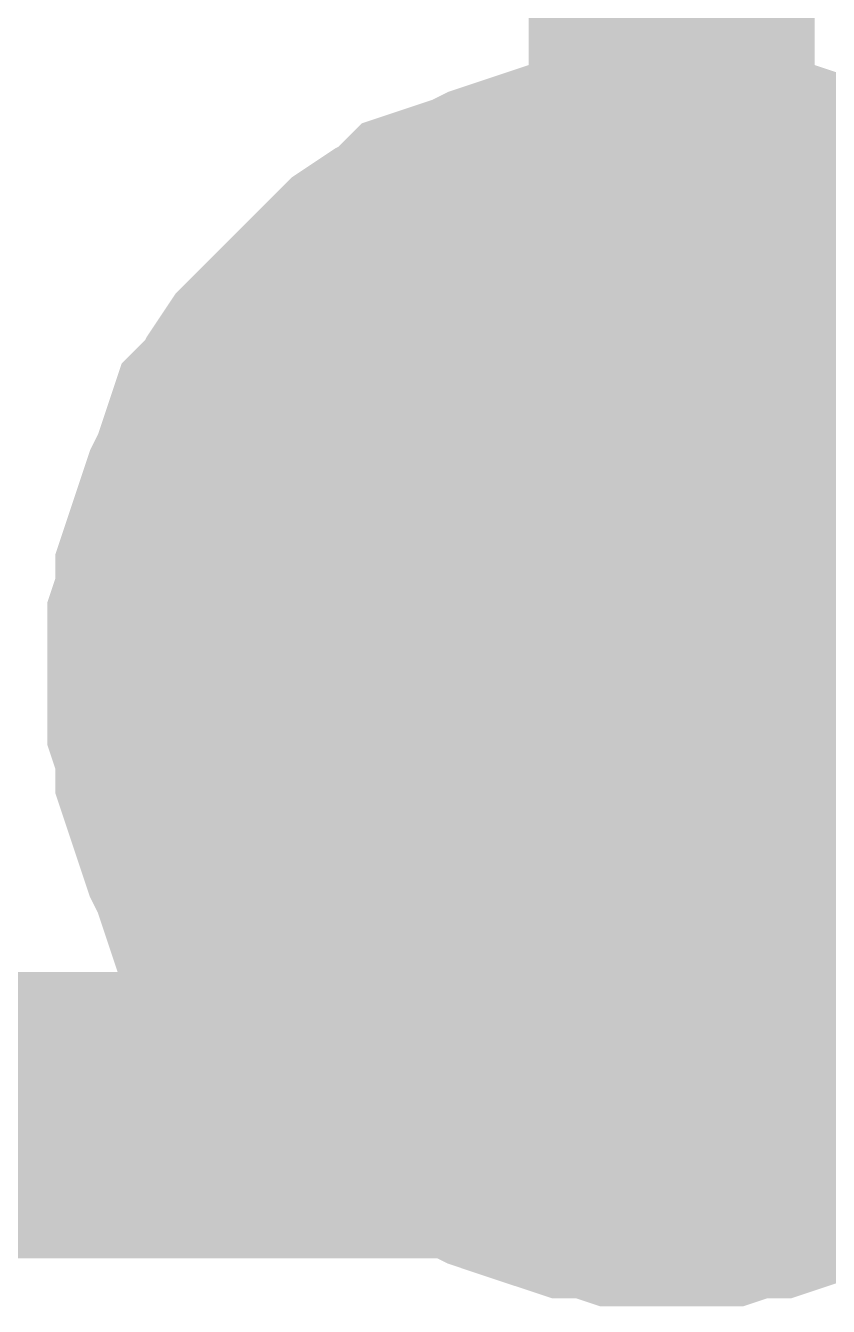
# Model space of a CAD drawing. Header units: inches. Extents: x 0 to 431, y 0 to 297.
# Drawn here: x 88.328 to 89.169, y 163.795 to 165.136 of the extents above; entities that cross this region are included whole.
import ezdxf

# ---------------------------------------------------------------- set-up
doc = ezdxf.new("R2010")
doc.units = ezdxf.units.IN
doc.layers.add('Sheet', color=255, linetype='Continuous')

msp = doc.modelspace()

# ---------------------------------------------------------------- linework, layer by layer
at = {"layer": 'Sheet'}
for points in [[(89.0045, 169.5401, 0.2997, 0.2997, 0), (89.0045, 166.9944, 0.2997, 0.2997, 0), (89.0045, 164.457, 0.2997, 0.2997, 0), (89.0045, 163.9949, 0.2997, 0.2997, 0), (62.9601, 163.9949, 0.2997, 0.2997, 0)], [(88.5004, 164.457, 0.2997, 0.2997, 0), (88.5004, 164.4822, 0.2997, 0.2997, 0), (88.5004, 164.5075, 0.2997, 0.2997, 0), (88.5088, 164.5327, 0.2997, 0.2997, 0), (88.5088, 164.5579, 0.2997, 0.2997, 0), (88.5172, 164.5831, 0.2997, 0.2997, 0), (88.5256, 164.6083, 0.2997, 0.2997, 0), (88.534, 164.6335, 0.2997, 0.2997, 0), (88.5424, 164.6503, 0.2997, 0.2997, 0), (88.5508, 164.6755, 0.2997, 0.2997, 0), (88.5592, 164.7007, 0.2997, 0.2997, 0), (88.576, 164.7175, 0.2997, 0.2997, 0), (88.5844, 164.7343, 0.2997, 0.2997, 0), (88.6012, 164.7595, 0.2997, 0.2997, 0), (88.618, 164.7763, 0.2997, 0.2997, 0), (88.6348, 164.7931, 0.2997, 0.2997, 0), (88.6516, 164.8099, 0.2997, 0.2997, 0), (88.6684, 164.8267, 0.2997, 0.2997, 0), (88.6852, 164.8435, 0.2997, 0.2997, 0), (88.702, 164.8603, 0.2997, 0.2997, 0), (88.7272, 164.8771, 0.2997, 0.2997, 0), (88.744, 164.8855, 0.2997, 0.2997, 0), (88.7608, 164.9023, 0.2997, 0.2997, 0), (88.786, 164.9107, 0.2997, 0.2997, 0), (88.8112, 164.9191, 0.2997, 0.2997, 0), (88.828, 164.9275, 0.2997, 0.2997, 0), (88.8532, 164.9359, 0.2997, 0.2997, 0), (88.8784, 164.9443, 0.2997, 0.2997, 0), (88.9037, 164.9527, 0.2997, 0.2997, 0), (88.9289, 164.9527, 0.2997, 0.2997, 0), (88.9541, 164.9611, 0.2997, 0.2997, 0), (88.9793, 164.9611, 0.2997, 0.2997, 0), (89.0045, 164.9611, 0.2997, 0.2997, 0)], [(88.5004, 164.457, 0.2997, 0.2997, 0), (88.5004, 164.4822, 0.2997, 0.2997, 0), (88.5004, 164.5075, 0.2997, 0.2997, 0), (88.5088, 164.5327, 0.2997, 0.2997, 0), (88.5088, 164.5579, 0.2997, 0.2997, 0), (88.5172, 164.5831, 0.2997, 0.2997, 0), (88.5256, 164.6083, 0.2997, 0.2997, 0), (88.534, 164.6335, 0.2997, 0.2997, 0), (88.5424, 164.6503, 0.2997, 0.2997, 0), (88.5508, 164.6755, 0.2997, 0.2997, 0), (88.5592, 164.7007, 0.2997, 0.2997, 0), (88.576, 164.7175, 0.2997, 0.2997, 0), (88.5844, 164.7343, 0.2997, 0.2997, 0), (88.6012, 164.7595, 0.2997, 0.2997, 0), (88.618, 164.7763, 0.2997, 0.2997, 0), (88.6348, 164.7931, 0.2997, 0.2997, 0), (88.6516, 164.8099, 0.2997, 0.2997, 0), (88.6684, 164.8267, 0.2997, 0.2997, 0), (88.6852, 164.8435, 0.2997, 0.2997, 0), (88.702, 164.8603, 0.2997, 0.2997, 0), (88.7272, 164.8771, 0.2997, 0.2997, 0), (88.744, 164.8855, 0.2997, 0.2997, 0), (88.7608, 164.9023, 0.2997, 0.2997, 0), (88.786, 164.9107, 0.2997, 0.2997, 0), (88.8112, 164.9191, 0.2997, 0.2997, 0), (88.828, 164.9275, 0.2997, 0.2997, 0), (88.8532, 164.9359, 0.2997, 0.2997, 0), (88.8784, 164.9443, 0.2997, 0.2997, 0), (88.9037, 164.9527, 0.2997, 0.2997, 0), (88.9289, 164.9527, 0.2997, 0.2997, 0), (88.9541, 164.9611, 0.2997, 0.2997, 0), (88.9793, 164.9611, 0.2997, 0.2997, 0), (89.0045, 164.9611, 0.2997, 0.2997, 0)], [(88.5004, 164.457, 0.2997, 0.2997, 0), (88.5004, 164.4822, 0.2997, 0.2997, 0), (88.5004, 164.5075, 0.2997, 0.2997, 0), (88.5088, 164.5327, 0.2997, 0.2997, 0), (88.5088, 164.5579, 0.2997, 0.2997, 0), (88.5172, 164.5831, 0.2997, 0.2997, 0), (88.5256, 164.6083, 0.2997, 0.2997, 0), (88.534, 164.6335, 0.2997, 0.2997, 0), (88.5424, 164.6503, 0.2997, 0.2997, 0), (88.5508, 164.6755, 0.2997, 0.2997, 0), (88.5592, 164.7007, 0.2997, 0.2997, 0), (88.576, 164.7175, 0.2997, 0.2997, 0), (88.5844, 164.7343, 0.2997, 0.2997, 0), (88.6012, 164.7595, 0.2997, 0.2997, 0), (88.618, 164.7763, 0.2997, 0.2997, 0), (88.6348, 164.7931, 0.2997, 0.2997, 0), (88.6516, 164.8099, 0.2997, 0.2997, 0), (88.6684, 164.8267, 0.2997, 0.2997, 0), (88.6852, 164.8435, 0.2997, 0.2997, 0), (88.702, 164.8603, 0.2997, 0.2997, 0), (88.7272, 164.8771, 0.2997, 0.2997, 0), (88.744, 164.8855, 0.2997, 0.2997, 0), (88.7608, 164.9023, 0.2997, 0.2997, 0), (88.786, 164.9107, 0.2997, 0.2997, 0), (88.8112, 164.9191, 0.2997, 0.2997, 0), (88.828, 164.9275, 0.2997, 0.2997, 0), (88.8532, 164.9359, 0.2997, 0.2997, 0), (88.8784, 164.9443, 0.2997, 0.2997, 0), (88.9037, 164.9527, 0.2997, 0.2997, 0), (88.9289, 164.9527, 0.2997, 0.2997, 0), (88.9541, 164.9611, 0.2997, 0.2997, 0), (88.9793, 164.9611, 0.2997, 0.2997, 0), (89.0045, 164.9611, 0.2997, 0.2997, 0)], [(88.5004, 164.457, 0.2997, 0.2997, 0), (88.5004, 164.4822, 0.2997, 0.2997, 0), (88.5004, 164.5075, 0.2997, 0.2997, 0), (88.5088, 164.5327, 0.2997, 0.2997, 0), (88.5088, 164.5579, 0.2997, 0.2997, 0), (88.5172, 164.5831, 0.2997, 0.2997, 0), (88.5256, 164.6083, 0.2997, 0.2997, 0), (88.534, 164.6335, 0.2997, 0.2997, 0), (88.5424, 164.6503, 0.2997, 0.2997, 0), (88.5508, 164.6755, 0.2997, 0.2997, 0), (88.5592, 164.7007, 0.2997, 0.2997, 0), (88.576, 164.7175, 0.2997, 0.2997, 0), (88.5844, 164.7343, 0.2997, 0.2997, 0), (88.6012, 164.7595, 0.2997, 0.2997, 0), (88.618, 164.7763, 0.2997, 0.2997, 0), (88.6348, 164.7931, 0.2997, 0.2997, 0), (88.6516, 164.8099, 0.2997, 0.2997, 0), (88.6684, 164.8267, 0.2997, 0.2997, 0), (88.6852, 164.8435, 0.2997, 0.2997, 0), (88.702, 164.8603, 0.2997, 0.2997, 0), (88.7272, 164.8771, 0.2997, 0.2997, 0), (88.744, 164.8855, 0.2997, 0.2997, 0), (88.7608, 164.9023, 0.2997, 0.2997, 0), (88.786, 164.9107, 0.2997, 0.2997, 0), (88.8112, 164.9191, 0.2997, 0.2997, 0), (88.828, 164.9275, 0.2997, 0.2997, 0), (88.8532, 164.9359, 0.2997, 0.2997, 0), (88.8784, 164.9443, 0.2997, 0.2997, 0), (88.9037, 164.9527, 0.2997, 0.2997, 0), (88.9289, 164.9527, 0.2997, 0.2997, 0), (88.9541, 164.9611, 0.2997, 0.2997, 0), (88.9793, 164.9611, 0.2997, 0.2997, 0), (89.0045, 164.9611, 0.2997, 0.2997, 0)], [(88.5004, 164.457, 0.2997, 0.2997, 0), (88.5004, 164.4822, 0.2997, 0.2997, 0), (88.5004, 164.5075, 0.2997, 0.2997, 0), (88.5088, 164.5327, 0.2997, 0.2997, 0), (88.5088, 164.5579, 0.2997, 0.2997, 0), (88.5172, 164.5831, 0.2997, 0.2997, 0), (88.5256, 164.6083, 0.2997, 0.2997, 0), (88.534, 164.6335, 0.2997, 0.2997, 0), (88.5424, 164.6503, 0.2997, 0.2997, 0), (88.5508, 164.6755, 0.2997, 0.2997, 0), (88.5592, 164.7007, 0.2997, 0.2997, 0), (88.576, 164.7175, 0.2997, 0.2997, 0), (88.5844, 164.7343, 0.2997, 0.2997, 0), (88.6012, 164.7595, 0.2997, 0.2997, 0), (88.618, 164.7763, 0.2997, 0.2997, 0), (88.6348, 164.7931, 0.2997, 0.2997, 0), (88.6516, 164.8099, 0.2997, 0.2997, 0), (88.6684, 164.8267, 0.2997, 0.2997, 0), (88.6852, 164.8435, 0.2997, 0.2997, 0), (88.702, 164.8603, 0.2997, 0.2997, 0), (88.7272, 164.8771, 0.2997, 0.2997, 0), (88.744, 164.8855, 0.2997, 0.2997, 0), (88.7608, 164.9023, 0.2997, 0.2997, 0), (88.786, 164.9107, 0.2997, 0.2997, 0), (88.8112, 164.9191, 0.2997, 0.2997, 0), (88.828, 164.9275, 0.2997, 0.2997, 0), (88.8532, 164.9359, 0.2997, 0.2997, 0), (88.8784, 164.9443, 0.2997, 0.2997, 0), (88.9037, 164.9527, 0.2997, 0.2997, 0), (88.9289, 164.9527, 0.2997, 0.2997, 0), (88.9541, 164.9611, 0.2997, 0.2997, 0), (88.9793, 164.9611, 0.2997, 0.2997, 0), (89.0045, 164.9611, 0.2997, 0.2997, 0)], [(89.0045, 164.9611, 0.2997, 0.2997, 0), (89.0045, 164.9611, 0.2997, 0.2997, 0)], [(89.0045, 164.9611, 0.2997, 0.2997, 0), (89.0297, 164.9611, 0.2997, 0.2997, 0), (89.0549, 164.9611, 0.2997, 0.2997, 0), (89.0801, 164.9527, 0.2997, 0.2997, 0), (89.1053, 164.9527, 0.2997, 0.2997, 0), (89.1305, 164.9443, 0.2997, 0.2997, 0), (89.1557, 164.9359, 0.2997, 0.2997, 0), (89.1809, 164.9275, 0.2997, 0.2997, 0), (89.2061, 164.9191, 0.2997, 0.2997, 0), (89.2313, 164.9107, 0.2997, 0.2997, 0), (89.2481, 164.9023, 0.2997, 0.2997, 0), (89.2733, 164.8855, 0.2997, 0.2997, 0), (89.2901, 164.8771, 0.2997, 0.2997, 0), (89.3153, 164.8603, 0.2997, 0.2997, 0), (89.3321, 164.8435, 0.2997, 0.2997, 0)], [(89.0045, 164.9611, 0.2997, 0.2997, 0), (89.0045, 164.9611, 0.2997, 0.2997, 0)], [(89.0045, 164.9611, 0.2997, 0.2997, 0), (89.0297, 164.9611, 0.2997, 0.2997, 0), (89.0549, 164.9611, 0.2997, 0.2997, 0), (89.0801, 164.9527, 0.2997, 0.2997, 0), (89.1053, 164.9527, 0.2997, 0.2997, 0), (89.1305, 164.9443, 0.2997, 0.2997, 0), (89.1557, 164.9359, 0.2997, 0.2997, 0), (89.1809, 164.9275, 0.2997, 0.2997, 0), (89.2061, 164.9191, 0.2997, 0.2997, 0), (89.2313, 164.9107, 0.2997, 0.2997, 0), (89.2481, 164.9023, 0.2997, 0.2997, 0), (89.2733, 164.8855, 0.2997, 0.2997, 0), (89.2901, 164.8771, 0.2997, 0.2997, 0), (89.3153, 164.8603, 0.2997, 0.2997, 0), (89.3321, 164.8435, 0.2997, 0.2997, 0)], [(89.0045, 164.9611, 0.2997, 0.2997, 0), (89.0045, 164.9611, 0.2997, 0.2997, 0)], [(89.0045, 164.9611, 0.2997, 0.2997, 0), (89.0297, 164.9611, 0.2997, 0.2997, 0), (89.0549, 164.9611, 0.2997, 0.2997, 0), (89.0801, 164.9527, 0.2997, 0.2997, 0), (89.1053, 164.9527, 0.2997, 0.2997, 0), (89.1305, 164.9443, 0.2997, 0.2997, 0), (89.1557, 164.9359, 0.2997, 0.2997, 0), (89.1809, 164.9275, 0.2997, 0.2997, 0), (89.2061, 164.9191, 0.2997, 0.2997, 0), (89.2313, 164.9107, 0.2997, 0.2997, 0), (89.2481, 164.9023, 0.2997, 0.2997, 0), (89.2733, 164.8855, 0.2997, 0.2997, 0), (89.2901, 164.8771, 0.2997, 0.2997, 0), (89.3153, 164.8603, 0.2997, 0.2997, 0), (89.3321, 164.8435, 0.2997, 0.2997, 0)], [(89.0045, 164.9611, 0.2997, 0.2997, 0), (89.0045, 164.9611, 0.2997, 0.2997, 0)], [(89.0045, 164.9611, 0.2997, 0.2997, 0), (89.0297, 164.9611, 0.2997, 0.2997, 0), (89.0549, 164.9611, 0.2997, 0.2997, 0), (89.0801, 164.9527, 0.2997, 0.2997, 0), (89.1053, 164.9527, 0.2997, 0.2997, 0), (89.1305, 164.9443, 0.2997, 0.2997, 0), (89.1557, 164.9359, 0.2997, 0.2997, 0), (89.1809, 164.9275, 0.2997, 0.2997, 0), (89.2061, 164.9191, 0.2997, 0.2997, 0), (89.2313, 164.9107, 0.2997, 0.2997, 0), (89.2481, 164.9023, 0.2997, 0.2997, 0), (89.2733, 164.8855, 0.2997, 0.2997, 0), (89.2901, 164.8771, 0.2997, 0.2997, 0), (89.3153, 164.8603, 0.2997, 0.2997, 0), (89.3321, 164.8435, 0.2997, 0.2997, 0)], [(89.0045, 164.9611, 0.2997, 0.2997, 0), (89.0045, 164.9611, 0.2997, 0.2997, 0)], [(89.0045, 164.9611, 0.2997, 0.2997, 0), (89.0297, 164.9611, 0.2997, 0.2997, 0), (89.0549, 164.9611, 0.2997, 0.2997, 0), (89.0801, 164.9527, 0.2997, 0.2997, 0), (89.1053, 164.9527, 0.2997, 0.2997, 0), (89.1305, 164.9443, 0.2997, 0.2997, 0), (89.1557, 164.9359, 0.2997, 0.2997, 0), (89.1809, 164.9275, 0.2997, 0.2997, 0), (89.2061, 164.9191, 0.2997, 0.2997, 0), (89.2313, 164.9107, 0.2997, 0.2997, 0), (89.2481, 164.9023, 0.2997, 0.2997, 0), (89.2733, 164.8855, 0.2997, 0.2997, 0), (89.2901, 164.8771, 0.2997, 0.2997, 0), (89.3153, 164.8603, 0.2997, 0.2997, 0), (89.3321, 164.8435, 0.2997, 0.2997, 0)], [(88.5004, 164.457, 0.0991, 0.0991, 0), (88.5004, 164.4822, 0.0991, 0.0991, 0), (88.5004, 164.5075, 0.0991, 0.0991, 0), (88.5088, 164.5327, 0.0991, 0.0991, 0), (88.5088, 164.5579, 0.0991, 0.0991, 0), (88.5172, 164.5831, 0.0991, 0.0991, 0), (88.5256, 164.6083, 0.0991, 0.0991, 0), (88.534, 164.6335, 0.0991, 0.0991, 0), (88.5424, 164.6503, 0.0991, 0.0991, 0), (88.5508, 164.6755, 0.0991, 0.0991, 0), (88.5592, 164.7007, 0.0991, 0.0991, 0), (88.576, 164.7175, 0.0991, 0.0991, 0), (88.5844, 164.7343, 0.0991, 0.0991, 0), (88.6012, 164.7595, 0.0991, 0.0991, 0), (88.618, 164.7763, 0.0991, 0.0991, 0), (88.6348, 164.7931, 0.0991, 0.0991, 0), (88.6516, 164.8099, 0.0991, 0.0991, 0), (88.6684, 164.8267, 0.0991, 0.0991, 0), (88.6852, 164.8435, 0.0991, 0.0991, 0), (88.702, 164.8603, 0.0991, 0.0991, 0), (88.7272, 164.8771, 0.0991, 0.0991, 0), (88.744, 164.8855, 0.0991, 0.0991, 0), (88.7608, 164.9023, 0.0991, 0.0991, 0), (88.786, 164.9107, 0.0991, 0.0991, 0), (88.8112, 164.9191, 0.0991, 0.0991, 0), (88.828, 164.9275, 0.0991, 0.0991, 0), (88.8532, 164.9359, 0.0991, 0.0991, 0), (88.8784, 164.9443, 0.0991, 0.0991, 0), (88.9037, 164.9527, 0.0991, 0.0991, 0), (88.9289, 164.9527, 0.0991, 0.0991, 0), (88.9541, 164.9611, 0.0991, 0.0991, 0), (88.9793, 164.9611, 0.0991, 0.0991, 0), (89.0045, 164.9611, 0.0991, 0.0991, 0)], [(88.5004, 164.457, 0.0991, 0.0991, 0), (88.5004, 164.4822, 0.0991, 0.0991, 0), (88.5004, 164.5075, 0.0991, 0.0991, 0), (88.5088, 164.5327, 0.0991, 0.0991, 0), (88.5088, 164.5579, 0.0991, 0.0991, 0), (88.5172, 164.5831, 0.0991, 0.0991, 0), (88.5256, 164.6083, 0.0991, 0.0991, 0), (88.534, 164.6335, 0.0991, 0.0991, 0), (88.5424, 164.6503, 0.0991, 0.0991, 0), (88.5508, 164.6755, 0.0991, 0.0991, 0), (88.5592, 164.7007, 0.0991, 0.0991, 0), (88.576, 164.7175, 0.0991, 0.0991, 0), (88.5844, 164.7343, 0.0991, 0.0991, 0), (88.6012, 164.7595, 0.0991, 0.0991, 0), (88.618, 164.7763, 0.0991, 0.0991, 0), (88.6348, 164.7931, 0.0991, 0.0991, 0), (88.6516, 164.8099, 0.0991, 0.0991, 0), (88.6684, 164.8267, 0.0991, 0.0991, 0), (88.6852, 164.8435, 0.0991, 0.0991, 0), (88.702, 164.8603, 0.0991, 0.0991, 0), (88.7272, 164.8771, 0.0991, 0.0991, 0), (88.744, 164.8855, 0.0991, 0.0991, 0), (88.7608, 164.9023, 0.0991, 0.0991, 0), (88.786, 164.9107, 0.0991, 0.0991, 0), (88.8112, 164.9191, 0.0991, 0.0991, 0), (88.828, 164.9275, 0.0991, 0.0991, 0), (88.8532, 164.9359, 0.0991, 0.0991, 0), (88.8784, 164.9443, 0.0991, 0.0991, 0), (88.9037, 164.9527, 0.0991, 0.0991, 0), (88.9289, 164.9527, 0.0991, 0.0991, 0), (88.9541, 164.9611, 0.0991, 0.0991, 0), (88.9793, 164.9611, 0.0991, 0.0991, 0), (89.0045, 164.9611, 0.0991, 0.0991, 0)], [(88.5004, 164.457, 0.0991, 0.0991, 0), (88.5004, 164.4822, 0.0991, 0.0991, 0), (88.5004, 164.5075, 0.0991, 0.0991, 0), (88.5088, 164.5327, 0.0991, 0.0991, 0), (88.5088, 164.5579, 0.0991, 0.0991, 0), (88.5172, 164.5831, 0.0991, 0.0991, 0), (88.5256, 164.6083, 0.0991, 0.0991, 0), (88.534, 164.6335, 0.0991, 0.0991, 0), (88.5424, 164.6503, 0.0991, 0.0991, 0), (88.5508, 164.6755, 0.0991, 0.0991, 0), (88.5592, 164.7007, 0.0991, 0.0991, 0), (88.576, 164.7175, 0.0991, 0.0991, 0), (88.5844, 164.7343, 0.0991, 0.0991, 0), (88.6012, 164.7595, 0.0991, 0.0991, 0), (88.618, 164.7763, 0.0991, 0.0991, 0), (88.6348, 164.7931, 0.0991, 0.0991, 0), (88.6516, 164.8099, 0.0991, 0.0991, 0), (88.6684, 164.8267, 0.0991, 0.0991, 0), (88.6852, 164.8435, 0.0991, 0.0991, 0), (88.702, 164.8603, 0.0991, 0.0991, 0), (88.7272, 164.8771, 0.0991, 0.0991, 0), (88.744, 164.8855, 0.0991, 0.0991, 0), (88.7608, 164.9023, 0.0991, 0.0991, 0), (88.786, 164.9107, 0.0991, 0.0991, 0), (88.8112, 164.9191, 0.0991, 0.0991, 0), (88.828, 164.9275, 0.0991, 0.0991, 0), (88.8532, 164.9359, 0.0991, 0.0991, 0), (88.8784, 164.9443, 0.0991, 0.0991, 0), (88.9037, 164.9527, 0.0991, 0.0991, 0), (88.9289, 164.9527, 0.0991, 0.0991, 0), (88.9541, 164.9611, 0.0991, 0.0991, 0), (88.9793, 164.9611, 0.0991, 0.0991, 0), (89.0045, 164.9611, 0.0991, 0.0991, 0)], [(88.5004, 164.457, 0.0991, 0.0991, 0), (88.5004, 164.4822, 0.0991, 0.0991, 0), (88.5004, 164.5075, 0.0991, 0.0991, 0), (88.5088, 164.5327, 0.0991, 0.0991, 0), (88.5088, 164.5579, 0.0991, 0.0991, 0), (88.5172, 164.5831, 0.0991, 0.0991, 0), (88.5256, 164.6083, 0.0991, 0.0991, 0), (88.534, 164.6335, 0.0991, 0.0991, 0), (88.5424, 164.6503, 0.0991, 0.0991, 0), (88.5508, 164.6755, 0.0991, 0.0991, 0), (88.5592, 164.7007, 0.0991, 0.0991, 0), (88.576, 164.7175, 0.0991, 0.0991, 0), (88.5844, 164.7343, 0.0991, 0.0991, 0), (88.6012, 164.7595, 0.0991, 0.0991, 0), (88.618, 164.7763, 0.0991, 0.0991, 0), (88.6348, 164.7931, 0.0991, 0.0991, 0), (88.6516, 164.8099, 0.0991, 0.0991, 0), (88.6684, 164.8267, 0.0991, 0.0991, 0), (88.6852, 164.8435, 0.0991, 0.0991, 0), (88.702, 164.8603, 0.0991, 0.0991, 0), (88.7272, 164.8771, 0.0991, 0.0991, 0), (88.744, 164.8855, 0.0991, 0.0991, 0), (88.7608, 164.9023, 0.0991, 0.0991, 0), (88.786, 164.9107, 0.0991, 0.0991, 0), (88.8112, 164.9191, 0.0991, 0.0991, 0), (88.828, 164.9275, 0.0991, 0.0991, 0), (88.8532, 164.9359, 0.0991, 0.0991, 0), (88.8784, 164.9443, 0.0991, 0.0991, 0), (88.9037, 164.9527, 0.0991, 0.0991, 0), (88.9289, 164.9527, 0.0991, 0.0991, 0), (88.9541, 164.9611, 0.0991, 0.0991, 0), (88.9793, 164.9611, 0.0991, 0.0991, 0), (89.0045, 164.9611, 0.0991, 0.0991, 0)], [(88.5004, 164.457, 0.0991, 0.0991, 0), (88.5004, 164.4822, 0.0991, 0.0991, 0), (88.5004, 164.5075, 0.0991, 0.0991, 0), (88.5088, 164.5327, 0.0991, 0.0991, 0), (88.5088, 164.5579, 0.0991, 0.0991, 0), (88.5172, 164.5831, 0.0991, 0.0991, 0), (88.5256, 164.6083, 0.0991, 0.0991, 0), (88.534, 164.6335, 0.0991, 0.0991, 0), (88.5424, 164.6503, 0.0991, 0.0991, 0), (88.5508, 164.6755, 0.0991, 0.0991, 0), (88.5592, 164.7007, 0.0991, 0.0991, 0), (88.576, 164.7175, 0.0991, 0.0991, 0), (88.5844, 164.7343, 0.0991, 0.0991, 0), (88.6012, 164.7595, 0.0991, 0.0991, 0), (88.618, 164.7763, 0.0991, 0.0991, 0), (88.6348, 164.7931, 0.0991, 0.0991, 0), (88.6516, 164.8099, 0.0991, 0.0991, 0), (88.6684, 164.8267, 0.0991, 0.0991, 0), (88.6852, 164.8435, 0.0991, 0.0991, 0), (88.702, 164.8603, 0.0991, 0.0991, 0), (88.7272, 164.8771, 0.0991, 0.0991, 0), (88.744, 164.8855, 0.0991, 0.0991, 0), (88.7608, 164.9023, 0.0991, 0.0991, 0), (88.786, 164.9107, 0.0991, 0.0991, 0), (88.8112, 164.9191, 0.0991, 0.0991, 0), (88.828, 164.9275, 0.0991, 0.0991, 0), (88.8532, 164.9359, 0.0991, 0.0991, 0), (88.8784, 164.9443, 0.0991, 0.0991, 0), (88.9037, 164.9527, 0.0991, 0.0991, 0), (88.9289, 164.9527, 0.0991, 0.0991, 0), (88.9541, 164.9611, 0.0991, 0.0991, 0), (88.9793, 164.9611, 0.0991, 0.0991, 0), (89.0045, 164.9611, 0.0991, 0.0991, 0)], [(89.0045, 164.9611, 0.0991, 0.0991, 0), (89.0045, 164.9611, 0.0991, 0.0991, 0)], [(89.0045, 164.9611, 0.0991, 0.0991, 0), (89.0297, 164.9611, 0.0991, 0.0991, 0), (89.0549, 164.9611, 0.0991, 0.0991, 0), (89.0801, 164.9527, 0.0991, 0.0991, 0), (89.1053, 164.9527, 0.0991, 0.0991, 0), (89.1305, 164.9443, 0.0991, 0.0991, 0), (89.1557, 164.9359, 0.0991, 0.0991, 0), (89.1809, 164.9275, 0.0991, 0.0991, 0), (89.2061, 164.9191, 0.0991, 0.0991, 0), (89.2313, 164.9107, 0.0991, 0.0991, 0)], [(89.0045, 164.9611, 0.0991, 0.0991, 0), (89.0045, 164.9611, 0.0991, 0.0991, 0)], [(89.0045, 164.9611, 0.0991, 0.0991, 0), (89.0297, 164.9611, 0.0991, 0.0991, 0), (89.0549, 164.9611, 0.0991, 0.0991, 0), (89.0801, 164.9527, 0.0991, 0.0991, 0), (89.1053, 164.9527, 0.0991, 0.0991, 0), (89.1305, 164.9443, 0.0991, 0.0991, 0), (89.1557, 164.9359, 0.0991, 0.0991, 0), (89.1809, 164.9275, 0.0991, 0.0991, 0), (89.2061, 164.9191, 0.0991, 0.0991, 0), (89.2313, 164.9107, 0.0991, 0.0991, 0)], [(89.0045, 164.9611, 0.0991, 0.0991, 0), (89.0045, 164.9611, 0.0991, 0.0991, 0)], [(89.0045, 164.9611, 0.0991, 0.0991, 0), (89.0297, 164.9611, 0.0991, 0.0991, 0), (89.0549, 164.9611, 0.0991, 0.0991, 0), (89.0801, 164.9527, 0.0991, 0.0991, 0), (89.1053, 164.9527, 0.0991, 0.0991, 0), (89.1305, 164.9443, 0.0991, 0.0991, 0), (89.1557, 164.9359, 0.0991, 0.0991, 0), (89.1809, 164.9275, 0.0991, 0.0991, 0), (89.2061, 164.9191, 0.0991, 0.0991, 0), (89.2313, 164.9107, 0.0991, 0.0991, 0)], [(89.0045, 164.9611, 0.0991, 0.0991, 0), (89.0045, 164.9611, 0.0991, 0.0991, 0)], [(89.0045, 164.9611, 0.0991, 0.0991, 0), (89.0297, 164.9611, 0.0991, 0.0991, 0), (89.0549, 164.9611, 0.0991, 0.0991, 0), (89.0801, 164.9527, 0.0991, 0.0991, 0), (89.1053, 164.9527, 0.0991, 0.0991, 0), (89.1305, 164.9443, 0.0991, 0.0991, 0), (89.1557, 164.9359, 0.0991, 0.0991, 0), (89.1809, 164.9275, 0.0991, 0.0991, 0), (89.2061, 164.9191, 0.0991, 0.0991, 0), (89.2313, 164.9107, 0.0991, 0.0991, 0)], [(89.0045, 164.9611, 0.0991, 0.0991, 0), (89.0045, 164.9611, 0.0991, 0.0991, 0)], [(89.0045, 164.9611, 0.0991, 0.0991, 0), (89.0297, 164.9611, 0.0991, 0.0991, 0), (89.0549, 164.9611, 0.0991, 0.0991, 0), (89.0801, 164.9527, 0.0991, 0.0991, 0), (89.1053, 164.9527, 0.0991, 0.0991, 0), (89.1305, 164.9443, 0.0991, 0.0991, 0), (89.1557, 164.9359, 0.0991, 0.0991, 0), (89.1809, 164.9275, 0.0991, 0.0991, 0), (89.2061, 164.9191, 0.0991, 0.0991, 0), (89.2313, 164.9107, 0.0991, 0.0991, 0)], [(89.0045, 163.9445, 0.2997, 0.2997, 0), (88.9793, 163.9445, 0.2997, 0.2997, 0), (88.9541, 163.9445, 0.2997, 0.2997, 0), (88.9289, 163.9529, 0.2997, 0.2997, 0), (88.9037, 163.9529, 0.2997, 0.2997, 0), (88.8784, 163.9613, 0.2997, 0.2997, 0), (88.8532, 163.9697, 0.2997, 0.2997, 0), (88.828, 163.9781, 0.2997, 0.2997, 0), (88.8112, 163.9865, 0.2997, 0.2997, 0), (88.786, 163.9949, 0.2997, 0.2997, 0), (88.7608, 164.0117, 0.2997, 0.2997, 0), (88.744, 164.0201, 0.2997, 0.2997, 0), (88.7272, 164.0369, 0.2997, 0.2997, 0), (88.702, 164.0454, 0.2997, 0.2997, 0), (88.6852, 164.0622, 0.2997, 0.2997, 0), (88.6684, 164.079, 0.2997, 0.2997, 0), (88.6516, 164.0958, 0.2997, 0.2997, 0), (88.6348, 164.1126, 0.2997, 0.2997, 0), (88.618, 164.1294, 0.2997, 0.2997, 0), (88.6012, 164.1546, 0.2997, 0.2997, 0), (88.5844, 164.1714, 0.2997, 0.2997, 0), (88.576, 164.1966, 0.2997, 0.2997, 0), (88.5592, 164.2134, 0.2997, 0.2997, 0), (88.5508, 164.2386, 0.2997, 0.2997, 0), (88.5424, 164.2638, 0.2997, 0.2997, 0), (88.534, 164.2806, 0.2997, 0.2997, 0), (88.5256, 164.3058, 0.2997, 0.2997, 0), (88.5172, 164.331, 0.2997, 0.2997, 0), (88.5088, 164.3562, 0.2997, 0.2997, 0), (88.5088, 164.3814, 0.2997, 0.2997, 0), (88.5004, 164.4066, 0.2997, 0.2997, 0), (88.5004, 164.4318, 0.2997, 0.2997, 0), (88.5004, 164.457, 0.2997, 0.2997, 0)], [(88.5004, 164.457, 0.2997, 0.2997, 0), (88.5004, 164.457, 0.2997, 0.2997, 0)], [(89.0045, 163.9445, 0.2997, 0.2997, 0), (88.9793, 163.9445, 0.2997, 0.2997, 0), (88.9541, 163.9445, 0.2997, 0.2997, 0), (88.9289, 163.9529, 0.2997, 0.2997, 0), (88.9037, 163.9529, 0.2997, 0.2997, 0), (88.8784, 163.9613, 0.2997, 0.2997, 0), (88.8532, 163.9697, 0.2997, 0.2997, 0), (88.828, 163.9781, 0.2997, 0.2997, 0), (88.8112, 163.9865, 0.2997, 0.2997, 0), (88.786, 163.9949, 0.2997, 0.2997, 0), (88.7608, 164.0117, 0.2997, 0.2997, 0), (88.744, 164.0201, 0.2997, 0.2997, 0), (88.7272, 164.0369, 0.2997, 0.2997, 0), (88.702, 164.0454, 0.2997, 0.2997, 0), (88.6852, 164.0622, 0.2997, 0.2997, 0), (88.6684, 164.079, 0.2997, 0.2997, 0), (88.6516, 164.0958, 0.2997, 0.2997, 0), (88.6348, 164.1126, 0.2997, 0.2997, 0), (88.618, 164.1294, 0.2997, 0.2997, 0), (88.6012, 164.1546, 0.2997, 0.2997, 0), (88.5844, 164.1714, 0.2997, 0.2997, 0), (88.576, 164.1966, 0.2997, 0.2997, 0), (88.5592, 164.2134, 0.2997, 0.2997, 0), (88.5508, 164.2386, 0.2997, 0.2997, 0), (88.5424, 164.2638, 0.2997, 0.2997, 0), (88.534, 164.2806, 0.2997, 0.2997, 0), (88.5256, 164.3058, 0.2997, 0.2997, 0), (88.5172, 164.331, 0.2997, 0.2997, 0), (88.5088, 164.3562, 0.2997, 0.2997, 0), (88.5088, 164.3814, 0.2997, 0.2997, 0), (88.5004, 164.4066, 0.2997, 0.2997, 0), (88.5004, 164.4318, 0.2997, 0.2997, 0), (88.5004, 164.457, 0.2997, 0.2997, 0)], [(88.5004, 164.457, 0.2997, 0.2997, 0), (88.5004, 164.457, 0.2997, 0.2997, 0)], [(89.0045, 163.9445, 0.2997, 0.2997, 0), (88.9793, 163.9445, 0.2997, 0.2997, 0), (88.9541, 163.9445, 0.2997, 0.2997, 0), (88.9289, 163.9529, 0.2997, 0.2997, 0), (88.9037, 163.9529, 0.2997, 0.2997, 0), (88.8784, 163.9613, 0.2997, 0.2997, 0), (88.8532, 163.9697, 0.2997, 0.2997, 0), (88.828, 163.9781, 0.2997, 0.2997, 0), (88.8112, 163.9865, 0.2997, 0.2997, 0), (88.786, 163.9949, 0.2997, 0.2997, 0), (88.7608, 164.0117, 0.2997, 0.2997, 0), (88.744, 164.0201, 0.2997, 0.2997, 0), (88.7272, 164.0369, 0.2997, 0.2997, 0), (88.702, 164.0454, 0.2997, 0.2997, 0), (88.6852, 164.0622, 0.2997, 0.2997, 0), (88.6684, 164.079, 0.2997, 0.2997, 0), (88.6516, 164.0958, 0.2997, 0.2997, 0), (88.6348, 164.1126, 0.2997, 0.2997, 0), (88.618, 164.1294, 0.2997, 0.2997, 0), (88.6012, 164.1546, 0.2997, 0.2997, 0), (88.5844, 164.1714, 0.2997, 0.2997, 0), (88.576, 164.1966, 0.2997, 0.2997, 0), (88.5592, 164.2134, 0.2997, 0.2997, 0), (88.5508, 164.2386, 0.2997, 0.2997, 0), (88.5424, 164.2638, 0.2997, 0.2997, 0), (88.534, 164.2806, 0.2997, 0.2997, 0), (88.5256, 164.3058, 0.2997, 0.2997, 0), (88.5172, 164.331, 0.2997, 0.2997, 0), (88.5088, 164.3562, 0.2997, 0.2997, 0), (88.5088, 164.3814, 0.2997, 0.2997, 0), (88.5004, 164.4066, 0.2997, 0.2997, 0), (88.5004, 164.4318, 0.2997, 0.2997, 0), (88.5004, 164.457, 0.2997, 0.2997, 0)], [(88.5004, 164.457, 0.2997, 0.2997, 0), (88.5004, 164.457, 0.2997, 0.2997, 0)], [(89.0045, 163.9445, 0.2997, 0.2997, 0), (88.9793, 163.9445, 0.2997, 0.2997, 0), (88.9541, 163.9445, 0.2997, 0.2997, 0), (88.9289, 163.9529, 0.2997, 0.2997, 0), (88.9037, 163.9529, 0.2997, 0.2997, 0), (88.8784, 163.9613, 0.2997, 0.2997, 0), (88.8532, 163.9697, 0.2997, 0.2997, 0), (88.828, 163.9781, 0.2997, 0.2997, 0), (88.8112, 163.9865, 0.2997, 0.2997, 0), (88.786, 163.9949, 0.2997, 0.2997, 0), (88.7608, 164.0117, 0.2997, 0.2997, 0), (88.744, 164.0201, 0.2997, 0.2997, 0), (88.7272, 164.0369, 0.2997, 0.2997, 0), (88.702, 164.0454, 0.2997, 0.2997, 0), (88.6852, 164.0622, 0.2997, 0.2997, 0), (88.6684, 164.079, 0.2997, 0.2997, 0), (88.6516, 164.0958, 0.2997, 0.2997, 0), (88.6348, 164.1126, 0.2997, 0.2997, 0), (88.618, 164.1294, 0.2997, 0.2997, 0), (88.6012, 164.1546, 0.2997, 0.2997, 0), (88.5844, 164.1714, 0.2997, 0.2997, 0), (88.576, 164.1966, 0.2997, 0.2997, 0), (88.5592, 164.2134, 0.2997, 0.2997, 0), (88.5508, 164.2386, 0.2997, 0.2997, 0), (88.5424, 164.2638, 0.2997, 0.2997, 0), (88.534, 164.2806, 0.2997, 0.2997, 0), (88.5256, 164.3058, 0.2997, 0.2997, 0), (88.5172, 164.331, 0.2997, 0.2997, 0), (88.5088, 164.3562, 0.2997, 0.2997, 0), (88.5088, 164.3814, 0.2997, 0.2997, 0), (88.5004, 164.4066, 0.2997, 0.2997, 0), (88.5004, 164.4318, 0.2997, 0.2997, 0), (88.5004, 164.457, 0.2997, 0.2997, 0)], [(88.5004, 164.457, 0.2997, 0.2997, 0), (88.5004, 164.457, 0.2997, 0.2997, 0)], [(89.0045, 163.9445, 0.2997, 0.2997, 0), (88.9793, 163.9445, 0.2997, 0.2997, 0), (88.9541, 163.9445, 0.2997, 0.2997, 0), (88.9289, 163.9529, 0.2997, 0.2997, 0), (88.9037, 163.9529, 0.2997, 0.2997, 0), (88.8784, 163.9613, 0.2997, 0.2997, 0), (88.8532, 163.9697, 0.2997, 0.2997, 0), (88.828, 163.9781, 0.2997, 0.2997, 0), (88.8112, 163.9865, 0.2997, 0.2997, 0), (88.786, 163.9949, 0.2997, 0.2997, 0), (88.7608, 164.0117, 0.2997, 0.2997, 0), (88.744, 164.0201, 0.2997, 0.2997, 0), (88.7272, 164.0369, 0.2997, 0.2997, 0), (88.702, 164.0454, 0.2997, 0.2997, 0), (88.6852, 164.0622, 0.2997, 0.2997, 0), (88.6684, 164.079, 0.2997, 0.2997, 0), (88.6516, 164.0958, 0.2997, 0.2997, 0), (88.6348, 164.1126, 0.2997, 0.2997, 0), (88.618, 164.1294, 0.2997, 0.2997, 0), (88.6012, 164.1546, 0.2997, 0.2997, 0), (88.5844, 164.1714, 0.2997, 0.2997, 0), (88.576, 164.1966, 0.2997, 0.2997, 0), (88.5592, 164.2134, 0.2997, 0.2997, 0), (88.5508, 164.2386, 0.2997, 0.2997, 0), (88.5424, 164.2638, 0.2997, 0.2997, 0), (88.534, 164.2806, 0.2997, 0.2997, 0), (88.5256, 164.3058, 0.2997, 0.2997, 0), (88.5172, 164.331, 0.2997, 0.2997, 0), (88.5088, 164.3562, 0.2997, 0.2997, 0), (88.5088, 164.3814, 0.2997, 0.2997, 0), (88.5004, 164.4066, 0.2997, 0.2997, 0), (88.5004, 164.4318, 0.2997, 0.2997, 0), (88.5004, 164.457, 0.2997, 0.2997, 0)], [(88.5004, 164.457, 0.2997, 0.2997, 0), (88.5004, 164.457, 0.2997, 0.2997, 0)], [(94.0873, 164.457, 0.2997, 0.2997, 0), (89.0045, 164.457, 0.2997, 0.2997, 0)], [(89.0045, 163.9445, 0.0991, 0.0991, 0), (88.9793, 163.9445, 0.0991, 0.0991, 0), (88.9541, 163.9445, 0.0991, 0.0991, 0), (88.9289, 163.9529, 0.0991, 0.0991, 0), (88.9037, 163.9529, 0.0991, 0.0991, 0), (88.8784, 163.9613, 0.0991, 0.0991, 0), (88.8532, 163.9697, 0.0991, 0.0991, 0), (88.828, 163.9781, 0.0991, 0.0991, 0), (88.8112, 163.9865, 0.0991, 0.0991, 0), (88.786, 163.9949, 0.0991, 0.0991, 0), (88.7608, 164.0117, 0.0991, 0.0991, 0), (88.744, 164.0201, 0.0991, 0.0991, 0), (88.7272, 164.0369, 0.0991, 0.0991, 0), (88.702, 164.0454, 0.0991, 0.0991, 0), (88.6852, 164.0622, 0.0991, 0.0991, 0), (88.6684, 164.079, 0.0991, 0.0991, 0), (88.6516, 164.0958, 0.0991, 0.0991, 0), (88.6348, 164.1126, 0.0991, 0.0991, 0), (88.618, 164.1294, 0.0991, 0.0991, 0), (88.6012, 164.1546, 0.0991, 0.0991, 0), (88.5844, 164.1714, 0.0991, 0.0991, 0), (88.576, 164.1966, 0.0991, 0.0991, 0), (88.5592, 164.2134, 0.0991, 0.0991, 0), (88.5508, 164.2386, 0.0991, 0.0991, 0), (88.5424, 164.2638, 0.0991, 0.0991, 0), (88.534, 164.2806, 0.0991, 0.0991, 0), (88.5256, 164.3058, 0.0991, 0.0991, 0), (88.5172, 164.331, 0.0991, 0.0991, 0), (88.5088, 164.3562, 0.0991, 0.0991, 0), (88.5088, 164.3814, 0.0991, 0.0991, 0), (88.5004, 164.4066, 0.0991, 0.0991, 0), (88.5004, 164.4318, 0.0991, 0.0991, 0), (88.5004, 164.457, 0.0991, 0.0991, 0)], [(88.5004, 164.457, 0.0991, 0.0991, 0), (88.5004, 164.457, 0.0991, 0.0991, 0)], [(89.0045, 163.9445, 0.0991, 0.0991, 0), (88.9793, 163.9445, 0.0991, 0.0991, 0), (88.9541, 163.9445, 0.0991, 0.0991, 0), (88.9289, 163.9529, 0.0991, 0.0991, 0), (88.9037, 163.9529, 0.0991, 0.0991, 0), (88.8784, 163.9613, 0.0991, 0.0991, 0), (88.8532, 163.9697, 0.0991, 0.0991, 0), (88.828, 163.9781, 0.0991, 0.0991, 0), (88.8112, 163.9865, 0.0991, 0.0991, 0), (88.786, 163.9949, 0.0991, 0.0991, 0), (88.7608, 164.0117, 0.0991, 0.0991, 0), (88.744, 164.0201, 0.0991, 0.0991, 0), (88.7272, 164.0369, 0.0991, 0.0991, 0), (88.702, 164.0454, 0.0991, 0.0991, 0), (88.6852, 164.0622, 0.0991, 0.0991, 0), (88.6684, 164.079, 0.0991, 0.0991, 0), (88.6516, 164.0958, 0.0991, 0.0991, 0), (88.6348, 164.1126, 0.0991, 0.0991, 0), (88.618, 164.1294, 0.0991, 0.0991, 0), (88.6012, 164.1546, 0.0991, 0.0991, 0), (88.5844, 164.1714, 0.0991, 0.0991, 0), (88.576, 164.1966, 0.0991, 0.0991, 0), (88.5592, 164.2134, 0.0991, 0.0991, 0), (88.5508, 164.2386, 0.0991, 0.0991, 0), (88.5424, 164.2638, 0.0991, 0.0991, 0), (88.534, 164.2806, 0.0991, 0.0991, 0), (88.5256, 164.3058, 0.0991, 0.0991, 0), (88.5172, 164.331, 0.0991, 0.0991, 0), (88.5088, 164.3562, 0.0991, 0.0991, 0), (88.5088, 164.3814, 0.0991, 0.0991, 0), (88.5004, 164.4066, 0.0991, 0.0991, 0), (88.5004, 164.4318, 0.0991, 0.0991, 0), (88.5004, 164.457, 0.0991, 0.0991, 0)], [(88.5004, 164.457, 0.0991, 0.0991, 0), (88.5004, 164.457, 0.0991, 0.0991, 0)], [(89.0045, 163.9445, 0.0991, 0.0991, 0), (88.9793, 163.9445, 0.0991, 0.0991, 0), (88.9541, 163.9445, 0.0991, 0.0991, 0), (88.9289, 163.9529, 0.0991, 0.0991, 0), (88.9037, 163.9529, 0.0991, 0.0991, 0), (88.8784, 163.9613, 0.0991, 0.0991, 0), (88.8532, 163.9697, 0.0991, 0.0991, 0), (88.828, 163.9781, 0.0991, 0.0991, 0), (88.8112, 163.9865, 0.0991, 0.0991, 0), (88.786, 163.9949, 0.0991, 0.0991, 0), (88.7608, 164.0117, 0.0991, 0.0991, 0), (88.744, 164.0201, 0.0991, 0.0991, 0), (88.7272, 164.0369, 0.0991, 0.0991, 0), (88.702, 164.0454, 0.0991, 0.0991, 0), (88.6852, 164.0622, 0.0991, 0.0991, 0), (88.6684, 164.079, 0.0991, 0.0991, 0), (88.6516, 164.0958, 0.0991, 0.0991, 0), (88.6348, 164.1126, 0.0991, 0.0991, 0), (88.618, 164.1294, 0.0991, 0.0991, 0), (88.6012, 164.1546, 0.0991, 0.0991, 0), (88.5844, 164.1714, 0.0991, 0.0991, 0), (88.576, 164.1966, 0.0991, 0.0991, 0), (88.5592, 164.2134, 0.0991, 0.0991, 0), (88.5508, 164.2386, 0.0991, 0.0991, 0), (88.5424, 164.2638, 0.0991, 0.0991, 0), (88.534, 164.2806, 0.0991, 0.0991, 0), (88.5256, 164.3058, 0.0991, 0.0991, 0), (88.5172, 164.331, 0.0991, 0.0991, 0), (88.5088, 164.3562, 0.0991, 0.0991, 0), (88.5088, 164.3814, 0.0991, 0.0991, 0), (88.5004, 164.4066, 0.0991, 0.0991, 0), (88.5004, 164.4318, 0.0991, 0.0991, 0), (88.5004, 164.457, 0.0991, 0.0991, 0)], [(88.5004, 164.457, 0.0991, 0.0991, 0), (88.5004, 164.457, 0.0991, 0.0991, 0)], [(89.0045, 163.9445, 0.0991, 0.0991, 0), (88.9793, 163.9445, 0.0991, 0.0991, 0), (88.9541, 163.9445, 0.0991, 0.0991, 0), (88.9289, 163.9529, 0.0991, 0.0991, 0), (88.9037, 163.9529, 0.0991, 0.0991, 0), (88.8784, 163.9613, 0.0991, 0.0991, 0), (88.8532, 163.9697, 0.0991, 0.0991, 0), (88.828, 163.9781, 0.0991, 0.0991, 0), (88.8112, 163.9865, 0.0991, 0.0991, 0), (88.786, 163.9949, 0.0991, 0.0991, 0), (88.7608, 164.0117, 0.0991, 0.0991, 0), (88.744, 164.0201, 0.0991, 0.0991, 0), (88.7272, 164.0369, 0.0991, 0.0991, 0), (88.702, 164.0454, 0.0991, 0.0991, 0), (88.6852, 164.0622, 0.0991, 0.0991, 0), (88.6684, 164.079, 0.0991, 0.0991, 0), (88.6516, 164.0958, 0.0991, 0.0991, 0), (88.6348, 164.1126, 0.0991, 0.0991, 0), (88.618, 164.1294, 0.0991, 0.0991, 0), (88.6012, 164.1546, 0.0991, 0.0991, 0), (88.5844, 164.1714, 0.0991, 0.0991, 0), (88.576, 164.1966, 0.0991, 0.0991, 0), (88.5592, 164.2134, 0.0991, 0.0991, 0), (88.5508, 164.2386, 0.0991, 0.0991, 0), (88.5424, 164.2638, 0.0991, 0.0991, 0), (88.534, 164.2806, 0.0991, 0.0991, 0), (88.5256, 164.3058, 0.0991, 0.0991, 0), (88.5172, 164.331, 0.0991, 0.0991, 0), (88.5088, 164.3562, 0.0991, 0.0991, 0), (88.5088, 164.3814, 0.0991, 0.0991, 0), (88.5004, 164.4066, 0.0991, 0.0991, 0), (88.5004, 164.4318, 0.0991, 0.0991, 0), (88.5004, 164.457, 0.0991, 0.0991, 0)], [(88.5004, 164.457, 0.0991, 0.0991, 0), (88.5004, 164.457, 0.0991, 0.0991, 0)], [(89.0045, 163.9445, 0.0991, 0.0991, 0), (88.9793, 163.9445, 0.0991, 0.0991, 0), (88.9541, 163.9445, 0.0991, 0.0991, 0), (88.9289, 163.9529, 0.0991, 0.0991, 0), (88.9037, 163.9529, 0.0991, 0.0991, 0), (88.8784, 163.9613, 0.0991, 0.0991, 0), (88.8532, 163.9697, 0.0991, 0.0991, 0), (88.828, 163.9781, 0.0991, 0.0991, 0), (88.8112, 163.9865, 0.0991, 0.0991, 0), (88.786, 163.9949, 0.0991, 0.0991, 0), (88.7608, 164.0117, 0.0991, 0.0991, 0), (88.744, 164.0201, 0.0991, 0.0991, 0), (88.7272, 164.0369, 0.0991, 0.0991, 0), (88.702, 164.0454, 0.0991, 0.0991, 0), (88.6852, 164.0622, 0.0991, 0.0991, 0), (88.6684, 164.079, 0.0991, 0.0991, 0), (88.6516, 164.0958, 0.0991, 0.0991, 0), (88.6348, 164.1126, 0.0991, 0.0991, 0), (88.618, 164.1294, 0.0991, 0.0991, 0), (88.6012, 164.1546, 0.0991, 0.0991, 0), (88.5844, 164.1714, 0.0991, 0.0991, 0), (88.576, 164.1966, 0.0991, 0.0991, 0), (88.5592, 164.2134, 0.0991, 0.0991, 0), (88.5508, 164.2386, 0.0991, 0.0991, 0), (88.5424, 164.2638, 0.0991, 0.0991, 0), (88.534, 164.2806, 0.0991, 0.0991, 0), (88.5256, 164.3058, 0.0991, 0.0991, 0), (88.5172, 164.331, 0.0991, 0.0991, 0), (88.5088, 164.3562, 0.0991, 0.0991, 0), (88.5088, 164.3814, 0.0991, 0.0991, 0), (88.5004, 164.4066, 0.0991, 0.0991, 0), (88.5004, 164.4318, 0.0991, 0.0991, 0), (88.5004, 164.457, 0.0991, 0.0991, 0)], [(88.5004, 164.457, 0.0991, 0.0991, 0), (88.5004, 164.457, 0.0991, 0.0991, 0)], [(89.3321, 164.0622, 0.2997, 0.2997, 0), (89.3153, 164.0454, 0.2997, 0.2997, 0), (89.2901, 164.0369, 0.2997, 0.2997, 0), (89.2733, 164.0201, 0.2997, 0.2997, 0), (89.2481, 164.0117, 0.2997, 0.2997, 0), (89.2313, 163.9949, 0.2997, 0.2997, 0), (89.2061, 163.9865, 0.2997, 0.2997, 0), (89.1809, 163.9781, 0.2997, 0.2997, 0), (89.1557, 163.9697, 0.2997, 0.2997, 0), (89.1305, 163.9613, 0.2997, 0.2997, 0), (89.1053, 163.9529, 0.2997, 0.2997, 0), (89.0801, 163.9529, 0.2997, 0.2997, 0), (89.0549, 163.9445, 0.2997, 0.2997, 0), (89.0297, 163.9445, 0.2997, 0.2997, 0), (89.0045, 163.9445, 0.2997, 0.2997, 0)], [(89.3321, 164.0622, 0.2997, 0.2997, 0), (89.3153, 164.0454, 0.2997, 0.2997, 0), (89.2901, 164.0369, 0.2997, 0.2997, 0), (89.2733, 164.0201, 0.2997, 0.2997, 0), (89.2481, 164.0117, 0.2997, 0.2997, 0), (89.2313, 163.9949, 0.2997, 0.2997, 0), (89.2061, 163.9865, 0.2997, 0.2997, 0), (89.1809, 163.9781, 0.2997, 0.2997, 0), (89.1557, 163.9697, 0.2997, 0.2997, 0), (89.1305, 163.9613, 0.2997, 0.2997, 0), (89.1053, 163.9529, 0.2997, 0.2997, 0), (89.0801, 163.9529, 0.2997, 0.2997, 0), (89.0549, 163.9445, 0.2997, 0.2997, 0), (89.0297, 163.9445, 0.2997, 0.2997, 0), (89.0045, 163.9445, 0.2997, 0.2997, 0)], [(89.3321, 164.0622, 0.2997, 0.2997, 0), (89.3153, 164.0454, 0.2997, 0.2997, 0), (89.2901, 164.0369, 0.2997, 0.2997, 0), (89.2733, 164.0201, 0.2997, 0.2997, 0), (89.2481, 164.0117, 0.2997, 0.2997, 0), (89.2313, 163.9949, 0.2997, 0.2997, 0), (89.2061, 163.9865, 0.2997, 0.2997, 0), (89.1809, 163.9781, 0.2997, 0.2997, 0), (89.1557, 163.9697, 0.2997, 0.2997, 0), (89.1305, 163.9613, 0.2997, 0.2997, 0), (89.1053, 163.9529, 0.2997, 0.2997, 0), (89.0801, 163.9529, 0.2997, 0.2997, 0), (89.0549, 163.9445, 0.2997, 0.2997, 0), (89.0297, 163.9445, 0.2997, 0.2997, 0), (89.0045, 163.9445, 0.2997, 0.2997, 0)], [(89.3321, 164.0622, 0.2997, 0.2997, 0), (89.3153, 164.0454, 0.2997, 0.2997, 0), (89.2901, 164.0369, 0.2997, 0.2997, 0), (89.2733, 164.0201, 0.2997, 0.2997, 0), (89.2481, 164.0117, 0.2997, 0.2997, 0), (89.2313, 163.9949, 0.2997, 0.2997, 0), (89.2061, 163.9865, 0.2997, 0.2997, 0), (89.1809, 163.9781, 0.2997, 0.2997, 0), (89.1557, 163.9697, 0.2997, 0.2997, 0), (89.1305, 163.9613, 0.2997, 0.2997, 0), (89.1053, 163.9529, 0.2997, 0.2997, 0), (89.0801, 163.9529, 0.2997, 0.2997, 0), (89.0549, 163.9445, 0.2997, 0.2997, 0), (89.0297, 163.9445, 0.2997, 0.2997, 0), (89.0045, 163.9445, 0.2997, 0.2997, 0)], [(89.3321, 164.0622, 0.2997, 0.2997, 0), (89.3153, 164.0454, 0.2997, 0.2997, 0), (89.2901, 164.0369, 0.2997, 0.2997, 0), (89.2733, 164.0201, 0.2997, 0.2997, 0), (89.2481, 164.0117, 0.2997, 0.2997, 0), (89.2313, 163.9949, 0.2997, 0.2997, 0), (89.2061, 163.9865, 0.2997, 0.2997, 0), (89.1809, 163.9781, 0.2997, 0.2997, 0), (89.1557, 163.9697, 0.2997, 0.2997, 0), (89.1305, 163.9613, 0.2997, 0.2997, 0), (89.1053, 163.9529, 0.2997, 0.2997, 0), (89.0801, 163.9529, 0.2997, 0.2997, 0), (89.0549, 163.9445, 0.2997, 0.2997, 0), (89.0297, 163.9445, 0.2997, 0.2997, 0), (89.0045, 163.9445, 0.2997, 0.2997, 0)], [(89.2313, 163.9949, 0.0991, 0.0991, 0), (89.2061, 163.9865, 0.0991, 0.0991, 0), (89.1809, 163.9781, 0.0991, 0.0991, 0), (89.1557, 163.9697, 0.0991, 0.0991, 0), (89.1305, 163.9613, 0.0991, 0.0991, 0), (89.1053, 163.9529, 0.0991, 0.0991, 0), (89.0801, 163.9529, 0.0991, 0.0991, 0), (89.0549, 163.9445, 0.0991, 0.0991, 0), (89.0297, 163.9445, 0.0991, 0.0991, 0), (89.0045, 163.9445, 0.0991, 0.0991, 0)], [(89.2313, 163.9949, 0.0991, 0.0991, 0), (89.2061, 163.9865, 0.0991, 0.0991, 0), (89.1809, 163.9781, 0.0991, 0.0991, 0), (89.1557, 163.9697, 0.0991, 0.0991, 0), (89.1305, 163.9613, 0.0991, 0.0991, 0), (89.1053, 163.9529, 0.0991, 0.0991, 0), (89.0801, 163.9529, 0.0991, 0.0991, 0), (89.0549, 163.9445, 0.0991, 0.0991, 0), (89.0297, 163.9445, 0.0991, 0.0991, 0), (89.0045, 163.9445, 0.0991, 0.0991, 0)], [(89.2313, 163.9949, 0.0991, 0.0991, 0), (89.2061, 163.9865, 0.0991, 0.0991, 0), (89.1809, 163.9781, 0.0991, 0.0991, 0), (89.1557, 163.9697, 0.0991, 0.0991, 0), (89.1305, 163.9613, 0.0991, 0.0991, 0), (89.1053, 163.9529, 0.0991, 0.0991, 0), (89.0801, 163.9529, 0.0991, 0.0991, 0), (89.0549, 163.9445, 0.0991, 0.0991, 0), (89.0297, 163.9445, 0.0991, 0.0991, 0), (89.0045, 163.9445, 0.0991, 0.0991, 0)], [(89.2313, 163.9949, 0.0991, 0.0991, 0), (89.2061, 163.9865, 0.0991, 0.0991, 0), (89.1809, 163.9781, 0.0991, 0.0991, 0), (89.1557, 163.9697, 0.0991, 0.0991, 0), (89.1305, 163.9613, 0.0991, 0.0991, 0), (89.1053, 163.9529, 0.0991, 0.0991, 0), (89.0801, 163.9529, 0.0991, 0.0991, 0), (89.0549, 163.9445, 0.0991, 0.0991, 0), (89.0297, 163.9445, 0.0991, 0.0991, 0), (89.0045, 163.9445, 0.0991, 0.0991, 0)], [(89.2313, 163.9949, 0.0991, 0.0991, 0), (89.2061, 163.9865, 0.0991, 0.0991, 0), (89.1809, 163.9781, 0.0991, 0.0991, 0), (89.1557, 163.9697, 0.0991, 0.0991, 0), (89.1305, 163.9613, 0.0991, 0.0991, 0), (89.1053, 163.9529, 0.0991, 0.0991, 0), (89.0801, 163.9529, 0.0991, 0.0991, 0), (89.0549, 163.9445, 0.0991, 0.0991, 0), (89.0297, 163.9445, 0.0991, 0.0991, 0), (89.0045, 163.9445, 0.0991, 0.0991, 0)]]:
    msp.add_lwpolyline(points, format="xyseb", dxfattribs=at)
msp.add_lwpolyline([(88.746, 164.4601, 0.508, 0.508, 1), (89.254, 164.4601, 0.508, 0.508, 1)], format="xyseb", close=True, dxfattribs=at)

doc.saveas('drawing.dxf')
